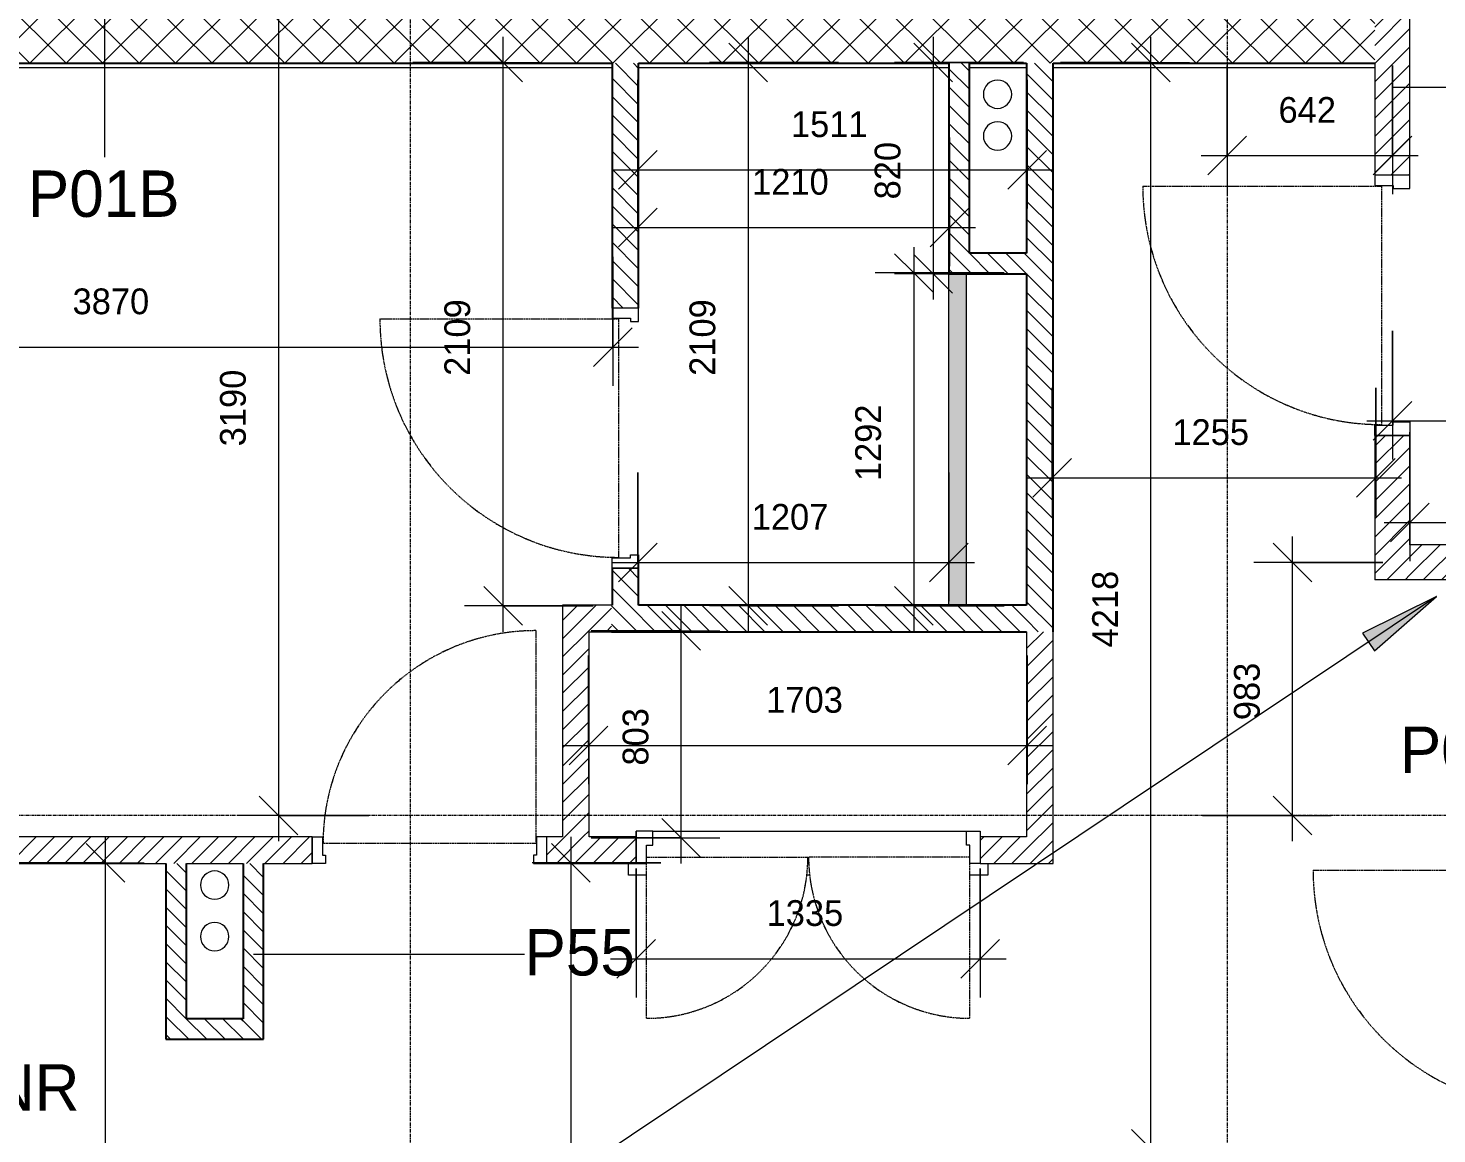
# Model space of a CAD drawing. Header units: millimetres. Extents: x 137829 to 196765, y -3018 to 487290.
# Drawn here: x 146790 to 152256, y 452129 to 456422 of the extents above; entities that cross this region are included whole.
import ezdxf

# ---------------------------------------------------------------- set-up
doc = ezdxf.new("R2010")
doc.units = ezdxf.units.MM
doc.linetypes.add('FCH_Dash 1_5mm', pattern=[3, 1.5, -1.5])
doc.linetypes.add('GridLine', pattern=[21, 12, -3, 3, -3])
for name, color, linetype, lineweight in [('A-ANNO-DIMS', 211, 'Continuous', 5), ('A-ANNO-DIMS-100', 211, 'Continuous', 5), ('A-DOOR', 31, 'Continuous', 15), ('A-DOOR-FRAM', 31, 'Continuous', 5), ('A-GENM', 13, 'Continuous', 15), ('A-WALL-IDEN', 211, 'Continuous', 15), ('A-WALL-PATT', 111, 'Continuous', 15), ('G-ANNO-TEXT', 231, 'Continuous', 5), ('I-WALL', 2, 'Continuous', 15), ('S-GRID', 1, 'Continuous', 5)]:
    doc.layers.add(name, color=color, linetype=linetype, lineweight=lineweight)
doc.styles.add('Akkurat-Light_2', font='Akkurat-Light.ttf', dxfattribs={"height": 180})
doc.styles.add('Akkurat-Light_3', font='Akkurat-Light.ttf', dxfattribs={"height": 100})
doc.dimstyles.new('Diagonal_Cont_AkkuratLight_1_0mm', dxfattribs={"dimscale": 304.8, "dimtxt": 101.480158, "dimasz": 0.492126, "dimexe": 0.492126, "dimexo": 0.0625, "dimgap": 0.328084, "dimtad": 1, "dimdec": 0, "dimzin": 0, "dimdsep": 46, "dimtxsty": 'Akkurat-Light_3', "dimblk1": 'OBLIQUE', "dimblk2": 'OBLIQUE', "dimsah": 1, "dimcen": 0.09, "dimdle": 0.328084, "dimazin": 0, "dimtfac": 1, "dimtdec": 4, "dimtix": 1, "dimtmove": 0, "dimatfit": 3, "dimfxl": 1, "dimtvp": 1, "dimtolj": 1, "dimtzin": 0, "dimarcsym": 0})
doc.dimstyles.new('Diagonal_Cont_AkkuratLight_1_0mm_RED', dxfattribs={"dimscale": 304.8, "dimtxt": 101.480158, "dimasz": 0.492126, "dimexe": 0.492126, "dimexo": 0.0625, "dimgap": 0.328084, "dimtad": 1, "dimdec": 0, "dimzin": 0, "dimdsep": 46, "dimtxsty": 'Akkurat-Light_3', "dimblk1": 'OBLIQUE', "dimblk2": 'OBLIQUE', "dimsah": 1, "dimcen": 0.09, "dimdle": 0.328084, "dimazin": 0, "dimtfac": 1, "dimtdec": 4, "dimtix": 1, "dimtmove": 0, "dimatfit": 3, "dimfxl": 1, "dimtvp": 1, "dimtolj": 1, "dimtzin": 0, "dimarcsym": 0})
pattern_1 = [(45, (0, 0), (-35.355339, 35.355339), [])]
pattern_2 = [(135, (0, 0), (-35.355339, -35.355339), [])]

# ---------------------------------------------------------------- blocks, each defined once
blk = doc.blocks.new('FCH_DR_Int_Sgl_Blank - DT_02 1010x2110mm FD30S-14091394-12-30 - Typical Floor_Partition Types')
at = {"layer": 'A-DOOR', "linetype": 'FCH_Dash 1_5mm', "lineweight": 5}
for p, q in [((463, 969), (463, 43)), ((463, 43), (-463, 43))]:
    blk.add_line(p, q, dxfattribs=at)
at = {"layer": 'A-DOOR'}
for p, q in [((-505, 68), (-505, -68)), ((505, -68), (505, 68))]:
    blk.add_line(p, q, dxfattribs=at)
at = {"layer": 'A-DOOR', "linetype": 'FCH_Dash 1_5mm', "lineweight": 5}
blk.add_arc((463, 43), 926, 90, 180, dxfattribs=at)
at = {"layer": 'A-DOOR', "lineweight": 5}
for start, end in [(104.0461, 106.7156), (97.012, 99.2865), (111.1208, 113.8792), (118.2844, 120.9539), (125.7135, 127.988), (142.012, 144.2865), (149.0461, 151.7156), (156.1208, 158.8792), (163.2844, 165.9539), (170.7135, 172.988)]:
    blk.add_arc((463, 43), 926, start, end, dxfattribs=at)
at = {"layer": 'A-DOOR-FRAM'}
for p, q in [((-505, 68), (-465, 68)), ((-505, -68), (-505, 68)), ((-497, 68), (-465, 68)), ((-465, 68), (-465, -3)), ((465, 68), (465, -3)), ((497, 68), (465, 68)), ((505, 68), (465, 68)), ((505, -68), (505, 68)), ((-465, -3), (-453, -3)), ((-453, -3), (-453, -68)), ((453, -3), (453, -68)), ((465, -3), (453, -3)), ((-453, -68), (-505, -68)), ((-453, -68), (-497, -68)), ((453, -68), (497, -68)), ((453, -68), (505, -68))]:
    blk.add_line(p, q, dxfattribs=at)
blk = doc.blocks.new('FCH_GM_CircularStack_Straight - SVP_110mm-5376980-12-30 - Typical Floor_Partition Types')
at = {"layer": 'A-GENM', "lineweight": 5}
for start, end in [(360, 180), (180, 360)]:
    blk.add_arc((0, 0), 55, start, end, dxfattribs=at)
blk = doc.blocks.new('FCH_GM_CircularStack_Straight - SS_110mm-6048259-12-30 - Typical Floor_Partition Types')
at = {"layer": 'A-GENM', "lineweight": 5}
for start, end in [(360, 180), (180, 360)]:
    blk.add_arc((0, 0), 55, start, end, dxfattribs=at)
blk = doc.blocks.new('FCH_GM_CircularStack_Straight - SWVP_110mm-6048274-12-30 - Typical Floor_Partition Types')
at = {"layer": 'A-GENM', "lineweight": 5}
for start, end in [(360, 180), (180, 360)]:
    blk.add_arc((0, 0), 55, start, end, dxfattribs=at)
blk = doc.blocks.new('FCH_GM_CircularStack_Straight - WVP_110mm-5377001-12-30 - Typical Floor_Partition Types')
at = {"layer": 'A-GENM', "lineweight": 5}
for start, end in [(360, 180), (180, 360)]:
    blk.add_arc((0, 0), 55, start, end, dxfattribs=at)
blk = doc.blocks.new('Basic Wall _ FCH_WA_Int_P01B 540mm - ___-8387267-12-30 - Typical Floor_Partition Types')
at = {"layer": 'I-WALL'}
for p, q in [((149056.2, 456267.2), (146102.2, 456267.2)), ((150362.7, 456267.2), (149159.2, 456267.2)), ((150664.2, 456267.2), (150442.7, 456267.2)), ((152016.2, 456267.2), (150767.2, 456267.2))]:
    blk.add_line(p, q, dxfattribs=at)
blk = doc.blocks.new('FCH_DR_Ext_O__Dbl_Eq_Blank - DT_10 Type 04_1335x2110mm-V58-12-30 - Typical Floor_Partition Types')
at = {"layer": 'A-DOOR', "linetype": 'FCH_Dash 1_5mm', "lineweight": 5}
for p, q in [((-627.5, 652.5), (-627.5, 51.5)), ((627.5, 652.5), (627.5, 51.5)), ((-627.5, 26.5), (-1.5, 26.5)), ((627.5, 26.5), (1.5, 26.5))]:
    blk.add_line(p, q, dxfattribs=at)
at = {"layer": 'A-DOOR', "lineweight": 5}
for p, q in [((-697.5, 51.5), (-697.5, 96.5)), ((-697.5, 96.5), (-627.5, 96.5)), ((-6.1, 96.5), (6.1, 96.5)), ((627.5, 96.5), (697.5, 96.5)), ((697.5, 96.5), (697.5, 51.5)), ((3.1, 51.5), (-3.1, 51.5)), ((602.5, -73.5), (-614.5, -73.5))]:
    blk.add_line(p, q, dxfattribs=at)
at = {"layer": 'A-DOOR'}
for p, q in [((-667.5, -73.5), (-667.5, 51.5)), ((667.5, 51.5), (667.5, -73.5))]:
    blk.add_line(p, q, dxfattribs=at)
at = {"layer": 'A-DOOR', "linetype": 'FCH_Dash 1_5mm', "lineweight": 5}
for centre, start, end in [((-627.5, 26.5), 360, 90), ((627.5, 26.5), 90, 180)]:
    blk.add_arc(centre, 626, start, end, dxfattribs=at)
at = {"layer": 'A-DOOR', "lineweight": 5}
for centre, start, end in [((-627.5, 26.5), 78.9984, 81.6686), ((-627.5, 26.5), 70.1975, 73.2884), ((627.5, 26.5), 106.7116, 109.8025), ((627.5, 26.5), 98.3314, 101.0016), ((-627.5, 26.5), 61.7116, 64.8025), ((627.5, 26.5), 115.1975, 118.2884), ((-627.5, 26.5), 53.3314, 56.0016), ((627.5, 26.5), 123.9984, 126.6686), ((-627.5, 26.5), 33.9984, 36.6686), ((627.5, 26.5), 143.3314, 146.0016), ((-627.5, 26.5), 25.1975, 28.2884), ((627.5, 26.5), 151.7116, 154.8025), ((-627.5, 26.5), 16.7116, 19.8025), ((627.5, 26.5), 160.1975, 163.2884), ((-627.5, 26.5), 8.3314, 11.0016), ((627.5, 26.5), 168.9984, 171.6686)]:
    blk.add_arc(centre, 626, start, end, dxfattribs=at)
at = {"layer": 'A-DOOR-FRAM'}
for p, q in [((-667.5, 51.5), (-659.5, 51.5)), ((-667.5, -73.5), (-667.5, 51.5)), ((-659.5, 51.5), (-627.5, 51.5)), ((-627.5, 51.5), (-627.5, -19.5)), ((627.5, 51.5), (627.5, -19.5)), ((659.5, 51.5), (627.5, 51.5)), ((667.5, 51.5), (659.5, 51.5)), ((667.5, -73.5), (667.5, 51.5)), ((-627.5, -19.5), (-614.5, -19.5)), ((-614.5, -19.5), (-614.5, -73.5)), ((602.5, -19.5), (602.5, -73.5)), ((627.5, -19.5), (602.5, -19.5)), ((-659.5, -73.5), (-667.5, -73.5)), ((-614.5, -73.5), (-659.5, -73.5)), ((602.5, -73.5), (659.5, -73.5)), ((659.5, -73.5), (667.5, -73.5))]:
    blk.add_line(p, q, dxfattribs=at)
blk = doc.blocks.new('FCH_DR_Int_Sgl_Blank - DT_01 910 x 2110mm-10477667-12-30 - Typical Floor_Partition Types')
at = {"layer": 'A-DOOR', "linetype": 'FCH_Dash 1_5mm', "lineweight": 5}
for p, q in [((413, 852.5), (413, 26.5)), ((413, 26.5), (-413, 26.5))]:
    blk.add_line(p, q, dxfattribs=at)
at = {"layer": 'A-DOOR'}
for p, q in [((-455, 51.5), (-455, -51.5)), ((455, -51.5), (455, 51.5))]:
    blk.add_line(p, q, dxfattribs=at)
at = {"layer": 'A-DOOR', "linetype": 'FCH_Dash 1_5mm', "lineweight": 5}
blk.add_arc((413, 26.5), 826, 90, 180, dxfattribs=at)
at = {"layer": 'A-DOOR', "lineweight": 5}
for start, end in [(105.2602, 108.1277), (97.614, 100.0711), (112.97, 115.8962), (120.8376, 123.5682), (129.335, 131.196), (138.804, 140.665), (146.4318, 149.1624), (154.1038, 157.03), (161.8723, 164.7398), (169.9289, 172.386)]:
    blk.add_arc((413, 26.5), 826, start, end, dxfattribs=at)
at = {"layer": 'A-DOOR-FRAM'}
for p, q in [((-455, 51.5), (-415, 51.5)), ((-455, -51.5), (-455, 51.5)), ((-447, 51.5), (-415, 51.5)), ((-415, 51.5), (-415, -19.5)), ((415, 51.5), (415, -19.5)), ((447, 51.5), (415, 51.5)), ((455, 51.5), (415, 51.5)), ((455, -51.5), (455, 51.5)), ((-403, -51.5), (-455, -51.5)), ((-403, -51.5), (-447, -51.5)), ((-415, -19.5), (-403, -19.5)), ((-403, -19.5), (-403, -51.5)), ((403, -19.5), (403, -51.5)), ((415, -19.5), (403, -19.5)), ((403, -51.5), (447, -51.5)), ((403, -51.5), (455, -51.5))]:
    blk.add_line(p, q, dxfattribs=at)
blk = doc.blocks.new('FCH_DR_Int_Sgl_Blank - DT_09 1010x2110mm-V59-12-30 - Typical Floor_Partition Types')
at = {"layer": 'A-DOOR', "linetype": 'FCH_Dash 1_5mm', "lineweight": 5}
for p, q in [((463, 952.5), (463, 26.5)), ((463, 26.5), (-463, 26.5))]:
    blk.add_line(p, q, dxfattribs=at)
at = {"layer": 'A-DOOR'}
for p, q in [((-505, 51.5), (-505, -51.5)), ((505, -51.5), (505, 51.5))]:
    blk.add_line(p, q, dxfattribs=at)
at = {"layer": 'A-DOOR', "linetype": 'FCH_Dash 1_5mm', "lineweight": 5}
blk.add_arc((463, 26.5), 926, 90, 180, dxfattribs=at)
at = {"layer": 'A-DOOR', "lineweight": 5}
for start, end in [(97.012, 99.2865), (111.1208, 113.8792), (104.0461, 106.7156), (118.2844, 120.9539), (125.7135, 127.988), (142.012, 144.2865), (149.0461, 151.7156), (156.1208, 158.8792), (163.2844, 165.9539), (170.7135, 172.988)]:
    blk.add_arc((463, 26.5), 926, start, end, dxfattribs=at)
at = {"layer": 'A-DOOR-FRAM'}
for p, q in [((-505, 51.5), (-465, 51.5)), ((-505, -51.5), (-505, 51.5)), ((-497, 51.5), (-465, 51.5)), ((-465, 51.5), (-465, -19.5)), ((465, 51.5), (465, -19.5)), ((497, 51.5), (465, 51.5)), ((505, 51.5), (465, 51.5)), ((505, -51.5), (505, 51.5)), ((-453, -51.5), (-505, -51.5)), ((-453, -51.5), (-497, -51.5)), ((-465, -19.5), (-453, -19.5)), ((-453, -19.5), (-453, -51.5)), ((453, -19.5), (453, -51.5)), ((465, -19.5), (453, -19.5)), ((453, -51.5), (497, -51.5)), ((453, -51.5), (505, -51.5))]:
    blk.add_line(p, q, dxfattribs=at)
blk = doc.blocks.new('DIMBLOCK77-12-30 - Typical Floor_Partition Types')
at = {"layer": 'A-ANNO-DIMS-100'}
for p, q in [((151442.2, 456276.8), (151442.2, 455776.8)), ((151442.2, 455926.8), (151442.2, 456276.8)), ((152084.2, 456276.8), (152084.2, 455776.8)), ((152084.2, 455926.8), (152084.2, 456276.8)), ((151342.2, 455926.8), (152184.2, 455926.8))]:
    blk.add_line(p, q, dxfattribs=at)
at = {"layer": 'A-ANNO-DIMS-100', "lineweight": 18}
for p, q in [((151442.2, 455926.8), (151517.2, 456001.8)), ((152084.2, 455926.8), (152159.2, 456001.8)), ((151442.2, 455926.8), (151367.2, 455851.8)), ((152084.2, 455926.8), (152009.2, 455851.8))]:
    blk.add_line(p, q, dxfattribs=at)
at = {"layer": 'A-ANNO-DIMS-100', "color": 0, "insert": (151642, 456154.3), "char_height": 100, "width": 291.024, "attachment_point": 1, "line_spacing_factor": 1.032002, "style": 'Akkurat-Light_3'}
blk.add_mtext('642', dxfattribs=at)
blk = doc.blocks.new('_Oblique')
at = {"color": 0, "linetype": 'ByBlock', "lineweight": -2}
blk.add_line((-0.5, -0.5), (0.5, 0.5), dxfattribs=at)
blk = doc.blocks.new('DIMBLOCK78-12-30 - Typical Floor_Partition Types')
at = {"layer": 'A-ANNO-DIMS-100', "lineweight": 18}
for p, q in [((147762.2, 456555.2), (147687.2, 456630.2)), ((147762.2, 456555.2), (147837.2, 456480.2)), ((147762.2, 453364.8), (147687.2, 453439.8)), ((147762.2, 453364.8), (147837.2, 453289.8))]:
    blk.add_line(p, q, dxfattribs=at)
at = {"layer": 'A-ANNO-DIMS-100'}
for p, q in [((147762.2, 456655.2), (147762.2, 453264.8)), ((148112.2, 456555.2), (147612.2, 456555.2)), ((147762.2, 456555.2), (148112.2, 456555.2)), ((148112.2, 453364.8), (147612.2, 453364.8)), ((147762.2, 453364.8), (148112.2, 453364.8))]:
    blk.add_line(p, q, dxfattribs=at)
at = {"layer": 'A-ANNO-DIMS-100', "color": 0, "insert": (147534.6, 454798.3), "char_height": 100, "width": 388.033, "attachment_point": 1, "rotation": 90, "line_spacing_factor": 1.032002, "style": 'Akkurat-Light_3'}
blk.add_mtext('3190', dxfattribs=at)
blk = doc.blocks.new('DIMBLOCK81-12-30 - Typical Floor_Partition Types')
at = {"layer": 'A-ANNO-DIMS-100'}
for p, q in [((151696.6, 453264.8), (151696.6, 454447.8)), ((152046.6, 454347.8), (151546.6, 454347.8)), ((151696.6, 454347.8), (152046.6, 454347.8)), ((151346.6, 453364.8), (151846.6, 453364.8)), ((151696.6, 453364.8), (151346.6, 453364.8))]:
    blk.add_line(p, q, dxfattribs=at)
at = {"layer": 'A-ANNO-DIMS-100', "lineweight": 18}
for p, q in [((151696.6, 454347.8), (151621.6, 454422.8)), ((151696.6, 454347.8), (151771.6, 454272.8)), ((151696.6, 453364.8), (151621.6, 453439.8)), ((151696.6, 453364.8), (151771.6, 453289.8))]:
    blk.add_line(p, q, dxfattribs=at)
at = {"layer": 'A-ANNO-DIMS-100', "color": 0, "insert": (151469, 453735.1), "char_height": 100, "width": 291.024, "attachment_point": 1, "rotation": 90, "line_spacing_factor": 1.032002, "style": 'Akkurat-Light_3'}
blk.add_mtext('983', dxfattribs=at)
blk = doc.blocks.new('DIMBLOCK83-12-30 - Typical Floor_Partition Types')
at = {"layer": 'A-ANNO-DIMS-100'}
for p, q in [((149059.2, 455533.5), (149059.2, 455033.5)), ((149059.2, 455183.5), (149059.2, 455533.5)), ((145189.2, 454833.5), (145189.2, 455333.5)), ((145089.2, 455183.5), (149159.2, 455183.5)), ((145189.2, 455183.5), (145189.2, 454833.5))]:
    blk.add_line(p, q, dxfattribs=at)
at = {"layer": 'A-ANNO-DIMS-100', "lineweight": 18}
for p, q in [((145189.2, 455183.5), (145264.2, 455258.5)), ((149059.2, 455183.5), (149134.2, 455258.5)), ((145189.2, 455183.5), (145114.2, 455108.5)), ((149059.2, 455183.5), (148984.2, 455108.5))]:
    blk.add_line(p, q, dxfattribs=at)
at = {"layer": 'A-ANNO-DIMS-100', "color": 0, "insert": (146962.6, 455411.1), "char_height": 100, "width": 388.033, "attachment_point": 1, "line_spacing_factor": 1.032002, "style": 'Akkurat-Light_3'}
blk.add_mtext('3870', dxfattribs=at)
blk = doc.blocks.new('DIMBLOCK85-12-30 - Typical Floor_Partition Types')
at = {"layer": 'A-ANNO-DIMS-100'}
for p, q in [((148964.2, 453986.7), (148964.2, 453486.7)), ((148964.2, 453636.7), (148964.2, 453986.7)), ((150667.2, 453986.7), (150667.2, 453486.7)), ((150667.2, 453636.7), (150667.2, 453986.7)), ((148864.2, 453636.7), (150767.2, 453636.7))]:
    blk.add_line(p, q, dxfattribs=at)
at = {"layer": 'A-ANNO-DIMS-100', "lineweight": 18}
for p, q in [((148964.2, 453636.7), (149039.2, 453711.7)), ((150667.2, 453636.7), (150742.2, 453711.7)), ((148964.2, 453636.7), (148889.2, 453561.7)), ((150667.2, 453636.7), (150592.2, 453561.7))]:
    blk.add_line(p, q, dxfattribs=at)
at = {"layer": 'A-ANNO-DIMS-100', "color": 0, "insert": (149654.1, 453864.2), "char_height": 100, "width": 388.033, "attachment_point": 1, "line_spacing_factor": 1.032002, "style": 'Akkurat-Light_3'}
blk.add_mtext('1703', dxfattribs=at)
blk = doc.blocks.new('DIMBLOCK86-12-30 - Typical Floor_Partition Types')
at = {"layer": 'A-ANNO-DIMS-100'}
for p, q in [((149324.6, 453178.7), (149324.6, 454181.7)), ((148974.6, 454081.7), (149474.6, 454081.7)), ((149324.6, 454081.7), (148974.6, 454081.7)), ((148974.6, 453278.7), (149474.6, 453278.7)), ((149324.6, 453278.7), (148974.6, 453278.7))]:
    blk.add_line(p, q, dxfattribs=at)
at = {"layer": 'A-ANNO-DIMS-100', "lineweight": 18}
for p, q in [((149324.6, 454081.7), (149249.6, 454156.7)), ((149324.6, 454081.7), (149399.6, 454006.7)), ((149324.6, 453278.7), (149249.6, 453353.7)), ((149324.6, 453278.7), (149399.6, 453203.7))]:
    blk.add_line(p, q, dxfattribs=at)
at = {"layer": 'A-ANNO-DIMS-100', "color": 0, "insert": (149097, 453558.9), "char_height": 100, "width": 291.024, "attachment_point": 1, "rotation": 90, "line_spacing_factor": 1.032002, "style": 'Akkurat-Light_3'}
blk.add_mtext('803', dxfattribs=at)
blk = doc.blocks.new('DIMBLOCK87-12-30 - Typical Floor_Partition Types')
at = {"layer": 'A-ANNO-DIMS-100'}
for p, q in [((149156.2, 456221.4), (149156.2, 455721.4)), ((149156.2, 455871.4), (149156.2, 456221.4)), ((150667.2, 456221.4), (150667.2, 455721.4)), ((150667.2, 455871.4), (150667.2, 456221.4)), ((149056.2, 455871.4), (150767.2, 455871.4))]:
    blk.add_line(p, q, dxfattribs=at)
at = {"layer": 'A-ANNO-DIMS-100', "lineweight": 18}
for p, q in [((149156.2, 455871.4), (149231.2, 455946.4)), ((150667.2, 455871.4), (150742.2, 455946.4)), ((149156.2, 455871.4), (149081.2, 455796.4)), ((150667.2, 455871.4), (150592.2, 455796.4))]:
    blk.add_line(p, q, dxfattribs=at)
at = {"layer": 'A-ANNO-DIMS-100', "color": 0, "insert": (149750.1, 456099), "char_height": 100, "width": 388.033, "attachment_point": 1, "line_spacing_factor": 1.032002, "style": 'Akkurat-Light_3'}
blk.add_mtext('1511', dxfattribs=at)
blk = doc.blocks.new('DIMBLOCK88-12-30 - Typical Floor_Partition Types')
at = {"layer": 'A-ANNO-DIMS-100', "lineweight": 18}
for p, q in [((149584.1, 456288.2), (149509.1, 456363.2)), ((149584.1, 456288.2), (149659.1, 456213.2)), ((149584.1, 454178.7), (149509.1, 454253.7)), ((149584.1, 454178.7), (149659.1, 454103.7))]:
    blk.add_line(p, q, dxfattribs=at)
at = {"layer": 'A-ANNO-DIMS-100'}
for p, q in [((149584.1, 456388.2), (149584.1, 454078.7)), ((149934.1, 456288.2), (149434.1, 456288.2)), ((149584.1, 456288.2), (149934.1, 456288.2)), ((149934.1, 454178.7), (149434.1, 454178.7)), ((149584.1, 454178.7), (149934.1, 454178.7))]:
    blk.add_line(p, q, dxfattribs=at)
at = {"layer": 'A-ANNO-DIMS-100', "color": 0, "insert": (149356.5, 455071.8), "char_height": 100, "width": 388.033, "attachment_point": 1, "rotation": 90, "line_spacing_factor": 1.032002, "style": 'Akkurat-Light_3'}
blk.add_mtext('2109', dxfattribs=at)
blk = doc.blocks.new('DIMBLOCK93-12-30 - Typical Floor_Partition Types')
at = {"layer": 'A-ANNO-DIMS-100', "lineweight": 18}
for p, q in [((148895.8, 453181.7), (148820.8, 453256.7)), ((148895.8, 453181.7), (148970.8, 453106.7)), ((148895.8, 450463.9), (148820.8, 450538.9)), ((148895.8, 450463.9), (148970.8, 450388.9))]:
    blk.add_line(p, q, dxfattribs=at)
at = {"layer": 'A-ANNO-DIMS-100'}
for p, q in [((148895.8, 453281.7), (148895.8, 450363.9)), ((149245.8, 453181.7), (148745.8, 453181.7)), ((148895.8, 453181.7), (149245.8, 453181.7)), ((149245.8, 450463.9), (148745.8, 450463.9)), ((148895.8, 450463.9), (149245.8, 450463.9))]:
    blk.add_line(p, q, dxfattribs=at)
at = {"layer": 'A-ANNO-DIMS-100', "color": 0, "insert": (148668.3, 451661.1), "char_height": 100, "width": 388.033, "attachment_point": 1, "rotation": 90, "line_spacing_factor": 1.032002, "style": 'Akkurat-Light_3'}
blk.add_mtext('2718', dxfattribs=at)
blk = doc.blocks.new('DIMBLOCK98-12-30 - Typical Floor_Partition Types')
at = {"layer": 'A-ANNO-DIMS-100'}
for p, q in [((150764.2, 455025.9), (150764.2, 454525.9)), ((150764.2, 454675.9), (150764.2, 455025.9)), ((152019.2, 455025.9), (152019.2, 454525.9)), ((152019.2, 454675.9), (152019.2, 455025.9)), ((150664.2, 454675.9), (152119.2, 454675.9))]:
    blk.add_line(p, q, dxfattribs=at)
at = {"layer": 'A-ANNO-DIMS-100', "lineweight": 18}
for p, q in [((150764.2, 454675.9), (150839.2, 454750.9)), ((152019.2, 454675.9), (152094.2, 454750.9)), ((150764.2, 454675.9), (150689.2, 454600.9)), ((152019.2, 454675.9), (151944.2, 454600.9))]:
    blk.add_line(p, q, dxfattribs=at)
at = {"layer": 'A-ANNO-DIMS-100', "color": 0, "insert": (151230.1, 454903.5), "char_height": 100, "width": 388.033, "attachment_point": 1, "line_spacing_factor": 1.032002, "style": 'Akkurat-Light_3'}
blk.add_mtext('1255', dxfattribs=at)
blk = doc.blocks.new('DIMBLOCK99-12-30 - Typical Floor_Partition Types')
at = {"layer": 'A-ANNO-DIMS-100', "lineweight": 18}
for p, q in [((151146.6, 456288.2), (151071.6, 456363.2)), ((151146.6, 456288.2), (151221.6, 456213.2)), ((151146.6, 452070.5), (151071.6, 452145.5)), ((151146.6, 452070.5), (151221.6, 451995.5))]:
    blk.add_line(p, q, dxfattribs=at)
at = {"layer": 'A-ANNO-DIMS-100'}
for p, q in [((151146.6, 451970.5), (151146.6, 456388.2)), ((150796.6, 456288.2), (151296.6, 456288.2)), ((151146.6, 456288.2), (150796.6, 456288.2)), ((151496.6, 452070.5), (150996.6, 452070.5)), ((151146.6, 452070.5), (151496.6, 452070.5))]:
    blk.add_line(p, q, dxfattribs=at)
at = {"layer": 'A-ANNO-DIMS-100', "color": 0, "insert": (150919, 454017.6), "char_height": 100, "width": 388.033, "attachment_point": 1, "rotation": 90, "line_spacing_factor": 1.032002, "style": 'Akkurat-Light_3'}
blk.add_mtext('4218', dxfattribs=at)
blk = doc.blocks.new('DIMBLOCK150-12-30 - Typical Floor_Partition Types')
at = {"layer": 'A-ANNO-DIMS-100'}
for p, q in [((152084.2, 455247), (152084.2, 454747)), ((152084.2, 454897), (152084.2, 455247)), ((154417.2, 455247), (154417.2, 454747)), ((154417.2, 454897), (154417.2, 455247)), ((151984.2, 454897), (154517.2, 454897))]:
    blk.add_line(p, q, dxfattribs=at)
at = {"layer": 'A-ANNO-DIMS-100', "lineweight": 18}
for p, q in [((152084.2, 454897), (152159.2, 454972)), ((154417.2, 454897), (154492.2, 454972)), ((152084.2, 454897), (152009.2, 454822)), ((154417.2, 454897), (154342.2, 454822))]:
    blk.add_line(p, q, dxfattribs=at)
at = {"layer": 'A-ANNO-DIMS-100', "color": 0, "insert": (153089.1, 455124.5), "char_height": 100, "width": 388.033, "attachment_point": 1, "line_spacing_factor": 1.032002, "style": 'Akkurat-Light_3'}
blk.add_mtext('2333', dxfattribs=at)
blk = doc.blocks.new('DIMBLOCK198-12-30 - Typical Floor_Partition Types')
at = {"layer": 'A-ANNO-DIMS-100'}
for p, q in [((152152.2, 454852.9), (152152.2, 454352.9)), ((152152.2, 454502.9), (152152.2, 454852.9)), ((154927.6, 454152.9), (154927.6, 454652.9)), ((152052.2, 454502.9), (155027.6, 454502.9)), ((154927.6, 454502.9), (154927.6, 454152.9))]:
    blk.add_line(p, q, dxfattribs=at)
at = {"layer": 'A-ANNO-DIMS-100', "lineweight": 18}
for p, q in [((152152.2, 454502.9), (152227.2, 454577.9)), ((154927.6, 454502.9), (155002.6, 454577.9)), ((152152.2, 454502.9), (152077.2, 454427.9)), ((154927.6, 454502.9), (154852.6, 454427.9))]:
    blk.add_line(p, q, dxfattribs=at)
at = {"layer": 'A-ANNO-DIMS-100', "color": 0, "insert": (153378.2, 454730.4), "char_height": 100, "width": 388.033, "attachment_point": 1, "line_spacing_factor": 1.032002, "style": 'Akkurat-Light_3'}
blk.add_mtext('2775', dxfattribs=at)
blk = doc.blocks.new('DIMBLOCK229-12-30 - Typical Floor_Partition Types')
at = {"layer": 'A-ANNO-DIMS-100', "lineweight": 18}
for p, q in [((150227, 455471.2), (150152, 455546.2)), ((150227, 455471.2), (150302, 455396.2)), ((150227, 454178.7), (150152, 454253.7)), ((150227, 454178.7), (150302, 454103.7))]:
    blk.add_line(p, q, dxfattribs=at)
at = {"layer": 'A-ANNO-DIMS-100'}
for p, q in [((150227, 455571.2), (150227, 454078.7)), ((150577, 455471.2), (150077, 455471.2)), ((150227, 455471.2), (150577, 455471.2)), ((150577, 454178.7), (150077, 454178.7)), ((150227, 454178.7), (150577, 454178.7))]:
    blk.add_line(p, q, dxfattribs=at)
at = {"layer": 'A-ANNO-DIMS-100', "color": 0, "insert": (149999.5, 454663.2), "char_height": 100, "width": 388.033, "attachment_point": 1, "rotation": 90, "line_spacing_factor": 1.032002, "style": 'Akkurat-Light_3'}
blk.add_mtext('1292', dxfattribs=at)
blk = doc.blocks.new('DIMBLOCK230-12-30 - Typical Floor_Partition Types')
at = {"layer": 'A-ANNO-DIMS-100'}
for p, q in [((149156.2, 454697), (149156.2, 454197)), ((149156.2, 454347), (149156.2, 454697)), ((150362.7, 454697), (150362.7, 454197)), ((150362.7, 454347), (150362.7, 454697)), ((149056.2, 454347), (150462.7, 454347))]:
    blk.add_line(p, q, dxfattribs=at)
at = {"layer": 'A-ANNO-DIMS-100', "lineweight": 18}
for p, q in [((149156.2, 454347), (149231.2, 454422)), ((150362.7, 454347), (150437.7, 454422)), ((149156.2, 454347), (149081.2, 454272)), ((150362.7, 454347), (150287.7, 454272))]:
    blk.add_line(p, q, dxfattribs=at)
at = {"layer": 'A-ANNO-DIMS-100', "color": 0, "insert": (149597.8, 454574.5), "char_height": 100, "width": 388.033, "attachment_point": 1, "line_spacing_factor": 1.032002, "style": 'Akkurat-Light_3'}
blk.add_mtext('1207', dxfattribs=at)
blk = doc.blocks.new('DIMBLOCK231-12-30 - Typical Floor_Partition Types')
at = {"layer": 'A-ANNO-DIMS-100'}
for p, q in [((149156.2, 455997.7), (149156.2, 455497.7)), ((149156.2, 455647.7), (149156.2, 455997.7)), ((150365.7, 455997.7), (150365.7, 455497.7)), ((150365.7, 455647.7), (150365.7, 455997.7)), ((149056.2, 455647.7), (150465.7, 455647.7))]:
    blk.add_line(p, q, dxfattribs=at)
at = {"layer": 'A-ANNO-DIMS-100', "lineweight": 18}
for p, q in [((149156.2, 455647.7), (149231.2, 455722.7)), ((150365.7, 455647.7), (150440.7, 455722.7)), ((149156.2, 455647.7), (149081.2, 455572.7)), ((150365.7, 455647.7), (150290.7, 455572.7))]:
    blk.add_line(p, q, dxfattribs=at)
at = {"layer": 'A-ANNO-DIMS-100', "color": 0, "insert": (149599.3, 455875.2), "char_height": 100, "width": 388.033, "attachment_point": 1, "line_spacing_factor": 1.032002, "style": 'Akkurat-Light_3'}
blk.add_mtext('1210', dxfattribs=at)
blk = doc.blocks.new('DIMBLOCK264-12-30 - Typical Floor_Partition Types')
at = {"layer": 'A-ANNO-DIMS-100', "lineweight": 18}
for p, q in [((147090.3, 453181.7), (147015.3, 453256.7)), ((147090.3, 453181.7), (147165.3, 453106.7)), ((147090.3, 447752.3), (147015.3, 447827.3)), ((147090.3, 447752.3), (147165.3, 447677.3))]:
    blk.add_line(p, q, dxfattribs=at)
at = {"layer": 'A-ANNO-DIMS-100'}
for p, q in [((147090.3, 447652.3), (147090.3, 453281.7)), ((146740.3, 453181.7), (147240.3, 453181.7)), ((147090.3, 453181.7), (146740.3, 453181.7)), ((147440.3, 447752.3), (146940.3, 447752.3)), ((147090.3, 447752.3), (147440.3, 447752.3))]:
    blk.add_line(p, q, dxfattribs=at)
at = {"layer": 'A-ANNO-DIMS-100', "color": 0, "insert": (146862.8, 450305.3), "char_height": 100, "width": 388.033, "attachment_point": 1, "rotation": 90, "line_spacing_factor": 1.032002, "style": 'Akkurat-Light_3'}
blk.add_mtext('5429', dxfattribs=at)
blk = doc.blocks.new('DIMBLOCK265-12-30 - Typical Floor_Partition Types')
at = {"layer": 'A-ANNO-DIMS-100', "lineweight": 18}
for p, q in [((148632.9, 456288.2), (148557.9, 456363.2)), ((148632.9, 456288.2), (148707.9, 456213.2)), ((148632.9, 454178.7), (148557.9, 454253.7)), ((148632.9, 454178.7), (148707.9, 454103.7))]:
    blk.add_line(p, q, dxfattribs=at)
at = {"layer": 'A-ANNO-DIMS-100'}
for p, q in [((148632.9, 454078.7), (148632.9, 456388.2)), ((148282.9, 456288.2), (148782.9, 456288.2)), ((148632.9, 456288.2), (148282.9, 456288.2)), ((148982.9, 454178.7), (148482.9, 454178.7)), ((148632.9, 454178.7), (148982.9, 454178.7))]:
    blk.add_line(p, q, dxfattribs=at)
at = {"layer": 'A-ANNO-DIMS-100', "color": 0, "insert": (148405.4, 455071.8), "char_height": 100, "width": 388.033, "attachment_point": 1, "rotation": 90, "line_spacing_factor": 1.032002, "style": 'Akkurat-Light_3'}
blk.add_mtext('2109', dxfattribs=at)
blk = doc.blocks.new('DIMBLOCK273-12-30 - Typical Floor_Partition Types')
at = {"layer": 'A-ANNO-DIMS-100', "lineweight": 18}
for p, q in [((150302.5, 456288.2), (150227.5, 456363.2)), ((150302.5, 456288.2), (150377.5, 456213.2)), ((150302.5, 455468.2), (150227.5, 455543.2)), ((150302.5, 455468.2), (150377.5, 455393.2))]:
    blk.add_line(p, q, dxfattribs=at)
at = {"layer": 'A-ANNO-DIMS-100'}
for p, q in [((150302.5, 456388.2), (150302.5, 455368.2)), ((150652.5, 456288.2), (150152.5, 456288.2)), ((150302.5, 456288.2), (150652.5, 456288.2)), ((150652.5, 455468.2), (150152.5, 455468.2)), ((150302.5, 455468.2), (150652.5, 455468.2))]:
    blk.add_line(p, q, dxfattribs=at)
at = {"layer": 'A-ANNO-DIMS-100', "color": 0, "insert": (150075, 455756.9), "char_height": 100, "width": 291.024, "attachment_point": 1, "rotation": 90, "line_spacing_factor": 1.032002, "style": 'Akkurat-Light_3'}
blk.add_mtext('820', dxfattribs=at)
blk = doc.blocks.new('DIMBLOCK286-12-30 - Typical Floor_Partition Types')
at = {"layer": 'A-ANNO-DIMS-100'}
for p, q in [((149149.7, 453158.8), (149149.7, 452658.8)), ((149149.7, 452808.8), (149149.7, 453158.8)), ((150484.7, 453158.8), (150484.7, 452658.8)), ((150484.7, 452808.8), (150484.7, 453158.8)), ((149049.7, 452808.8), (150584.7, 452808.8))]:
    blk.add_line(p, q, dxfattribs=at)
at = {"layer": 'A-ANNO-DIMS-100', "lineweight": 18}
for p, q in [((149149.7, 452808.8), (149224.7, 452883.8)), ((150484.7, 452808.8), (150559.7, 452883.8)), ((149149.7, 452808.8), (149074.7, 452733.8)), ((150484.7, 452808.8), (150409.7, 452733.8))]:
    blk.add_line(p, q, dxfattribs=at)
at = {"layer": 'A-ANNO-DIMS-100', "color": 0, "insert": (149655.6, 453036.3), "char_height": 100, "width": 388.033, "attachment_point": 1, "line_spacing_factor": 1.032002, "style": 'Akkurat-Light_3'}
blk.add_mtext('1335', dxfattribs=at)

msp = doc.modelspace()

# ---------------------------------------------------------------- hatches: boundary and pattern name
at = {"layer": 'A-WALL-PATT', "lineweight": 5}
h = msp.add_hatch(dxfattribs=at)
h.set_pattern_fill('FP_14', color=6, style=0, pattern_type=2)
h.set_pattern_definition(pattern_1)
h.paths.add_polyline_path([(152152.2, 454279.8), (152152.2, 454840.8), (152016.2, 454840.8), (152016.2, 454279.8), (152105.8, 454279.8)], flags=0)
h.paths.add_polyline_path([(152016.2, 455850.8), (152152.2, 455850.8), (152152.2, 458195.2), (152016.2, 458195.2), (152016.2, 456285.2)], flags=0)
h.paths.add_polyline_path([(152152.2, 459205.2), (152152.2, 461094.7), (152016.2, 461094.7), (152016.2, 459205.2), (152087.2, 459205.2)], flags=0)
h = msp.add_hatch(dxfattribs=at)
h.set_pattern_fill('FP_21', color=20, angle=45, style=0, pattern_type=2)
h.set_pattern_definition([(45, (149059.25, 456285.19), (-70.7107, 70.7107), []), (135, (149059.25, 456285.19), (-70.7107, -70.7107), [])])
h.paths.add_polyline_path([(150254.1, 456285.2), (152016.2, 456285.2), (152016.2, 456825.2), (146102.2, 456825.2), (146102.2, 456285.2), (149159.2, 456285.2)], flags=0)
h = msp.add_hatch(dxfattribs=at)
h.set_pattern_fill('FP_15', color=92, style=0, pattern_type=2)
h.set_pattern_definition(pattern_2)
h.paths.add_polyline_path([(149159.2, 454181.7), (149159.2, 454325.2), (149056.2, 454325.2), (149056.2, 454181.7), (149127.2, 454181.7)], flags=0)
h.paths.add_polyline_path([(149056.2, 455335.2), (149159.2, 455335.2), (149159.2, 456285.2), (149056.2, 456285.2), (149056.2, 455421.9)], flags=0)
h = msp.add_hatch(dxfattribs=at)
h.set_pattern_fill('FP_15', style=0, pattern_type=2)
h.set_pattern_definition(pattern_2)
h.paths.add_polyline_path([(150442.7, 455548.2), (150442.7, 456285.2), (150362.7, 456285.2), (150362.7, 455548.2)], flags=0)
h = msp.add_hatch(dxfattribs=at)
h.set_pattern_fill('FP_15', color=92, style=0, pattern_type=2)
h.set_pattern_definition(pattern_2)
h.paths.add_polyline_path([(150664.2, 454078.7), (150767.2, 454078.7), (150767.2, 456285.2), (150664.2, 456285.2), (150664.2, 454181.7)], flags=0)
h = msp.add_hatch(dxfattribs=at)
h.set_pattern_fill('FP_15', style=0, pattern_type=2)
h.set_pattern_definition(pattern_2)
h.paths.add_polyline_path([(150664.2, 455468.2), (150664.2, 455548.2), (150362.7, 455548.2), (150362.7, 455468.2)], flags=0)
h = msp.add_hatch(dxfattribs=at)
h.set_pattern_fill('FP_14', color=6, style=0, pattern_type=2)
h.set_pattern_definition(pattern_1)
h.paths.add_polyline_path([(152394.2, 454279.8), (152394.2, 454415.8), (152152.2, 454415.8), (152152.2, 454279.8)], flags=0)
h = msp.add_hatch(dxfattribs=at)
h.set_pattern_fill('FP_14', color=92, style=0, pattern_type=2)
h.set_pattern_definition(pattern_1)
h.paths.add_polyline_path([(148967.2, 454078.7), (149053.7, 454078.7), (149053.7, 454181.7), (148864.2, 454181.7), (148864.2, 454078.7)], flags=0)
h = msp.add_hatch(dxfattribs=at)
h.set_pattern_fill('FP_15', color=92, style=0, pattern_type=2)
h.set_pattern_definition(pattern_2)
h.paths.add_polyline_path([(150664.2, 454078.7), (150664.2, 454181.7), (149053.7, 454181.7), (149053.7, 454078.7), (150254.1, 454078.7)], flags=0)
h = msp.add_hatch(dxfattribs=at)
h.set_pattern_fill('FP_14', color=92, style=0, pattern_type=2)
h.set_pattern_definition(pattern_1)
h.paths.add_polyline_path([(148967.2, 453281.7), (148967.2, 454078.7), (148864.2, 454078.7), (148864.2, 453281.7)], flags=0)
h = msp.add_hatch(dxfattribs=at)
h.set_pattern_fill('FP_14', color=92, style=0, pattern_type=2)
h.set_pattern_definition(pattern_1)
h.paths.add_polyline_path([(150767.2, 453178.7), (150767.2, 454078.7), (150664.2, 454078.7), (150664.2, 453178.7)], flags=0)
h = msp.add_hatch(dxfattribs=at)
h.set_pattern_fill('FP_14', color=92, style=0, pattern_type=2)
h.set_pattern_definition(pattern_1)
h.paths.add_polyline_path([(147404.1, 453178.7), (147892.6, 453178.7), (147892.6, 453281.7), (145192.2, 453281.7), (145192.2, 453178.7), (147324.1, 453178.7)], flags=0)
h.paths.add_polyline_path([(150664.2, 453178.7), (150664.2, 453281.7), (150484.7, 453281.7), (150484.7, 453178.7)], flags=0)
h.paths.add_polyline_path([(149149.7, 453178.7), (149149.7, 453281.7), (148802.6, 453281.7), (148802.6, 453178.7)], flags=0)
h = msp.add_hatch(dxfattribs=at)
h.set_pattern_fill('FP_15', style=0, pattern_type=2)
h.set_pattern_definition(pattern_2)
h.paths.add_polyline_path([(147404.1, 452576.2), (147404.1, 453178.7), (147324.1, 453178.7), (147324.1, 452576.2)], flags=0)
h = msp.add_hatch(dxfattribs=at)
h.set_pattern_fill('FP_15', style=0, pattern_type=2)
h.set_pattern_definition(pattern_2)
h.paths.add_polyline_path([(147704.1, 452496.2), (147704.1, 453178.7), (147624.1, 453178.7), (147624.1, 452496.2)], flags=0)
h = msp.add_hatch(dxfattribs=at)
h.set_pattern_fill('FP_15', style=0, pattern_type=2)
h.set_pattern_definition(pattern_2)
h.paths.add_polyline_path([(147624.1, 452496.2), (147624.1, 452576.2), (147324.1, 452576.2), (147324.1, 452496.2)], flags=0)
at = {"layer": 'G-ANNO-TEXT', "lineweight": 15}
msp.add_hatch(color=1, dxfattribs=at).paths.add_polyline_path([(152254.5, 454215.4), (151967.4, 454073.5), (152013.9, 454004)], flags=0)
at = {"layer": 'I-WALL'}
msp.add_hatch(color=30, dxfattribs=at).paths.add_polyline_path([(150430.2, 454181.7), (150430.2, 455468.2), (150362.7, 455468.2), (150362.7, 454181.7)], flags=0)

# ---------------------------------------------------------------- linework, layer by layer
at = {"layer": 'A-WALL-IDEN'}
for p, q in [((147086.6, 456555.2), (147086.6, 455920.6)), ((152084.2, 456192.9), (152733.4, 456192.9)), ((147664.1, 452826.5), (148716.3, 452826.5))]:
    msp.add_line(p, q, dxfattribs=at)
at = {"layer": 'G-ANNO-TEXT', "color": 1, "lineweight": 15}
for p, q in [((152254.5, 454215.4), (143534.1, 448377.2)), ((152254.5, 454215.4), (151967.4, 454073.5)), ((152013.9, 454004), (152254.5, 454215.4)), ((151967.4, 454073.5), (152013.9, 454004))]:
    msp.add_line(p, q, dxfattribs=at)
at = {"layer": 'I-WALL', "color": 211, "lineweight": 13}
for p, q in [((152152.2, 455850.8), (152152.2, 458195.2)), ((152016.2, 456285.2), (152016.2, 455850.8)), ((152016.2, 454840.8), (152016.2, 454279.8)), ((152152.2, 454415.8), (152152.2, 454840.8)), ((152394.2, 454415.8), (152152.2, 454415.8)), ((152394.2, 454279.8), (152016.2, 454279.8))]:
    msp.add_line(p, q, dxfattribs=at)
at = {"layer": 'I-WALL', "lineweight": 25}
for p, q in [((145192.2, 456285.2), (149056.2, 456285.2)), ((149056.2, 456285.2), (149056.2, 455335.2)), ((149159.2, 456285.2), (150362.7, 456285.2)), ((149159.2, 455335.2), (149159.2, 456285.2)), ((150442.7, 456285.2), (150664.2, 456285.2)), ((150664.2, 456285.2), (150664.2, 455548.2)), ((150767.2, 456285.2), (152016.2, 456285.2)), ((150767.2, 454078.7), (150767.2, 456285.2)), ((150664.2, 455468.2), (150664.2, 454181.7)), ((149056.2, 454325.2), (149056.2, 454181.7)), ((149159.2, 454181.7), (149159.2, 454325.2)), ((149056.2, 454181.7), (149053.7, 454181.7)), ((150664.2, 454181.7), (149159.2, 454181.7)), ((149053.7, 454078.7), (150664.2, 454078.7))]:
    msp.add_line(p, q, dxfattribs=at)
at = {"layer": 'I-WALL', "color": 30, "lineweight": 25}
for p, q in [((150362.7, 456285.2), (150362.7, 455468.2)), ((150442.7, 455548.2), (150442.7, 456285.2)), ((150664.2, 455548.2), (150442.7, 455548.2)), ((150362.7, 455468.2), (150664.2, 455468.2)), ((147324.1, 453178.7), (147324.1, 452496.2)), ((147404.1, 452576.2), (147404.1, 453178.7)), ((147624.1, 453178.7), (147624.1, 452576.2)), ((147704.1, 452496.2), (147704.1, 453178.7)), ((147624.1, 452576.2), (147404.1, 452576.2)), ((147324.1, 452496.2), (147704.1, 452496.2))]:
    msp.add_line(p, q, dxfattribs=at)
at = {"layer": 'I-WALL'}
for p, q in [((150362.7, 454181.7), (150362.7, 455468.2)), ((150430.2, 455468.2), (150430.2, 454181.7))]:
    msp.add_line(p, q, dxfattribs=at)
at = {"layer": 'I-WALL', "color": 90, "lineweight": 13}
for p, q in [((148864.2, 454181.7), (148864.2, 453281.7)), ((149053.7, 454181.7), (148864.2, 454181.7)), ((148967.2, 453281.7), (148967.2, 454078.7)), ((148967.2, 454078.7), (149053.7, 454078.7)), ((150664.2, 454078.7), (150664.2, 453281.7)), ((150767.2, 453178.7), (150767.2, 454078.7)), ((147892.6, 453281.7), (145192.2, 453281.7)), ((148864.2, 453281.7), (148802.6, 453281.7)), ((149149.7, 453281.7), (148967.2, 453281.7)), ((150664.2, 453281.7), (150484.7, 453281.7)), ((145232.7, 453178.7), (147324.1, 453178.7)), ((147404.1, 453178.7), (147624.1, 453178.7)), ((147704.1, 453178.7), (147892.6, 453178.7)), ((148802.6, 453178.7), (149149.7, 453178.7)), ((150484.7, 453178.7), (150767.2, 453178.7))]:
    msp.add_line(p, q, dxfattribs=at)
at = {"layer": 'S-GRID', "linetype": 'GridLine'}
for p, q in [((148272.2, 486190.2), (148272.2, 442030)), ((151442.2, 486190.2), (151442.2, 442030)), ((183249.8, 453364.8), (140221, 453364.8))]:
    msp.add_line(p, q, dxfattribs=at)

# ---------------------------------------------------------------- block references
at = {"layer": 'A-DOOR'}
for name, p, rotation in [('FCH_DR_Int_Sgl_Blank - DT_02 1010x2110mm FD30S-14091394-12-30 - Typical Floor_Partition Types', (152084.2, 455345.8), 89.9999999999999), ('FCH_DR_Int_Sgl_Blank - DT_09 1010x2110mm-V59-12-30 - Typical Floor_Partition Types', (149107.7, 454830.2), 90), ('FCH_DR_Ext_O__Dbl_Eq_Blank - DT_10 Type 04_1335x2110mm-V58-12-30 - Typical Floor_Partition Types', (149817.2, 453230.2), 180), ('FCH_DR_Int_Sgl_Blank - DT_09 1010x2110mm-V59-12-30 - Typical Floor_Partition Types', (152728.7, 452690), 90)]:
    msp.add_blockref(name, p, dxfattribs=dict(at, rotation=rotation))
msp.add_blockref('FCH_DR_Int_Sgl_Blank - DT_01 910 x 2110mm-10477667-12-30 - Typical Floor_Partition Types', (148347.6, 453230.2), dxfattribs=at)
at = {"layer": 'A-GENM', "lineweight": 5}
for name, p in [('FCH_GM_CircularStack_Straight - SVP_110mm-5376980-12-30 - Typical Floor_Partition Types', (150551.7, 456165.2)), ('FCH_GM_CircularStack_Straight - SS_110mm-6048259-12-30 - Typical Floor_Partition Types', (150551.7, 456003.2)), ('FCH_GM_CircularStack_Straight - WVP_110mm-5377001-12-30 - Typical Floor_Partition Types', (147514.1, 453094.8))]:
    msp.add_blockref(name, p, dxfattribs=at)
at = {"layer": 'A-GENM', "lineweight": 5, "rotation": 89.9999999999999}
msp.add_blockref('FCH_GM_CircularStack_Straight - SWVP_110mm-6048274-12-30 - Typical Floor_Partition Types', (147514.1, 452894.8), dxfattribs=at)
at = {"layer": 'I-WALL'}
msp.add_blockref('Basic Wall _ FCH_WA_Int_P01B 540mm - ___-8387267-12-30 - Typical Floor_Partition Types', (0, 0), dxfattribs=at)

# ---------------------------------------------------------------- texts
at = {"layer": 'A-WALL-IDEN', "lineweight": 5, "char_height": 180, "attachment_point": 1, "style": 'Akkurat-Light_2'}
for s, insert, width in [('P01B', (146789.1, 455869.1), 713.502), ('P02', (152112.8, 453710.3), 521.097), ('P55', (148716.3, 452924), 521.097), ('APT 07 LNR', (145638.5, 452399.3), 1563.291)]:
    msp.add_mtext(s, dxfattribs=dict(at, insert=insert, width=width))

# ---------------------------------------------------------------- dimensions: what is measured, and where the dimension line sits
at = {"layer": 'A-ANNO-DIMS'}
for base, p1, p2, dimstyle, override, picture, middle in [((147762.2, 453364.8), (148112.2, 456555.2), (148112.2, 453364.8), 'Diagonal_Cont_AkkuratLight_1_0mm_RED', {"dimpost": '<>', "dimfxl": 3190.376981}, 'DIMBLOCK78-12-30 - Typical Floor_Partition Types', (147611.2, 454960)), ((148632.87265, 456288.18767), (148982.87265, 454178.68768), (148282.87265, 456288.18767), 'Diagonal_Cont_AkkuratLight_1_0mm', {"dimpost": '<>', "dimfxl": 2222.608881}, 'DIMBLOCK265-12-30 - Typical Floor_Partition Types', (148481.95587, 455233.43767)), ((149584.0528, 454178.68768), (149934.0528, 456288.18767), (149934.0528, 454178.68768), 'Diagonal_Cont_AkkuratLight_1_0mm', {"dimpost": '<>', "dimfxl": 2109.499998}, 'DIMBLOCK88-12-30 - Typical Floor_Partition Types', (149433.13602, 455233.43767)), ((150302.5, 455468.2), (150652.5, 456288.2), (150652.5, 455468.2), 'Diagonal_Cont_AkkuratLight_1_0mm', {"dimpost": '<>', "dimfxl": 820.036034}, 'DIMBLOCK273-12-30 - Typical Floor_Partition Types', (150151.6, 455878.2)), ((151146.6, 456288.2), (151496.6, 452070.5), (150796.6, 456288.2), 'Diagonal_Cont_AkkuratLight_1_0mm', {"dimpost": '<>', "dimfxl": 4275.415047}, 'DIMBLOCK99-12-30 - Typical Floor_Partition Types', (150995.6, 454179.3)), ((150227.0328, 454178.6877), (150577.0328, 455471.1516), (150577.0328, 454178.6877), 'Diagonal_Cont_AkkuratLight_1_0mm', {"dimpost": '<>', "dimfxl": 1292.463964}, 'DIMBLOCK229-12-30 - Typical Floor_Partition Types', (150076.116, 454824.9197)), ((151696.6, 454347.8), (151346.6, 453364.8), (152046.6, 454347.8), 'Diagonal_Cont_AkkuratLight_1_0mm_RED', {"dimpost": '<>', "dimfxl": 1206.767941}, 'DIMBLOCK81-12-30 - Typical Floor_Partition Types', (151545.6, 453856.3)), ((149324.6, 454081.7), (148974.6, 453278.7), (148974.6, 454081.7), 'Diagonal_Cont_AkkuratLight_1_0mm', {"dimpost": '<>', "dimfxl": 803.000001}, 'DIMBLOCK86-12-30 - Typical Floor_Partition Types', (149173.6, 453680.2)), ((147090.3, 453181.7), (147440.3, 447752.3), (146740.3, 453181.7), 'Diagonal_Cont_AkkuratLight_1_0mm', {"dimpost": '<>', "dimfxl": 5474.356488}, 'DIMBLOCK264-12-30 - Typical Floor_Partition Types', (146939.3, 450467)), ((148895.8, 450463.9), (149245.8, 453181.7), (149245.8, 450463.9), 'Diagonal_Cont_AkkuratLight_1_0mm', {"dimpost": '<>', "dimfxl": 2717.787265}, 'DIMBLOCK93-12-30 - Typical Floor_Partition Types', (148744.9, 451822.8))]:
    dim = msp.add_linear_dim(base=base, p1=p1, p2=p2, angle=90, dimstyle=dimstyle, override=override, dxfattribs=at)
    dim.commit()
    dim.dimension.update_dxf_attribs({"geometry": picture, "text_midpoint": middle})
for base, p1, p2, dimstyle, override, picture, middle in [((152084.2, 455926.8), (151442.2, 456276.8), (152084.2, 456276.8), 'Diagonal_Cont_AkkuratLight_1_0mm_RED', {"dimpost": '<>', "dimfxl": 642.000137}, 'DIMBLOCK77-12-30 - Typical Floor_Partition Types', (151763.2, 456077.7)), ((150667.2, 455871.4), (149156.2, 456221.4), (150667.2, 456221.4), 'Diagonal_Cont_AkkuratLight_1_0mm', {"dimpost": '<>', "dimfxl": 1511}, 'DIMBLOCK87-12-30 - Typical Floor_Partition Types', (149911.7, 456022.4)), ((150365.7493872, 455647.7039368), (149156.2493872, 455997.7039368), (150365.7493872, 455997.7039368), 'Diagonal_Cont_AkkuratLight_1_0mm', {"dimpost": '<>', "dimfxl": 1209.5}, 'DIMBLOCK231-12-30 - Typical Floor_Partition Types', (149760.9993872, 455798.620721)), ((149059.2, 455183.5), (145189.2, 454833.5), (149059.2, 455533.5), 'Diagonal_Cont_AkkuratLight_1_0mm', {"dimpost": '<>', "dimfxl": 3932.797975}, 'DIMBLOCK83-12-30 - Typical Floor_Partition Types', (147124.2, 455334.5)), ((154417.2, 454897), (152084.2, 455247), (154417.2, 455247), 'Diagonal_Cont_AkkuratLight_1_0mm_RED', {"dimpost": '<>', "dimfxl": 2332.999863}, 'DIMBLOCK150-12-30 - Typical Floor_Partition Types', (153250.7, 455047.9)), ((152019.2, 454675.9), (150764.2, 455025.9), (152019.2, 455025.9), 'Diagonal_Cont_AkkuratLight_1_0mm', {"dimpost": '<>', "dimfxl": 1255.000149}, 'DIMBLOCK98-12-30 - Typical Floor_Partition Types', (151391.7, 454826.9)), ((154927.6, 454502.9), (152152.2, 454852.9), (154927.6, 454152.9), 'Diagonal_Cont_AkkuratLight_1_0mm', {"dimpost": '<>', "dimfxl": 2862.249909}, 'DIMBLOCK198-12-30 - Typical Floor_Partition Types', (153539.9, 454653.9)), ((150362.7493872, 454346.9517462), (149156.2493872, 454696.9517462), (150362.7493872, 454696.9517462), 'Diagonal_Cont_AkkuratLight_1_0mm', {"dimpost": '<>', "dimfxl": 1206.5}, 'DIMBLOCK230-12-30 - Typical Floor_Partition Types', (149759.4993872, 454497.8685304)), ((150667.2, 453636.7), (148964.2, 453986.7), (150667.2, 453986.7), 'Diagonal_Cont_AkkuratLight_1_0mm', {"dimpost": '<>', "dimfxl": 1702.999999}, 'DIMBLOCK85-12-30 - Typical Floor_Partition Types', (149815.7, 453787.6)), ((150484.7, 452808.8), (149149.7, 453158.8), (150484.7, 453158.8), 'Diagonal_Cont_AkkuratLight_1_0mm', {"dimpost": '<>', "dimfxl": 1335}, 'DIMBLOCK286-12-30 - Typical Floor_Partition Types', (149817.2, 452959.8))]:
    dim = msp.add_linear_dim(base=base, p1=p1, p2=p2, dimstyle=dimstyle, override=override, dxfattribs=at)
    dim.commit()
    dim.dimension.update_dxf_attribs({"geometry": picture, "text_midpoint": middle})

doc.saveas('drawing.dxf')
